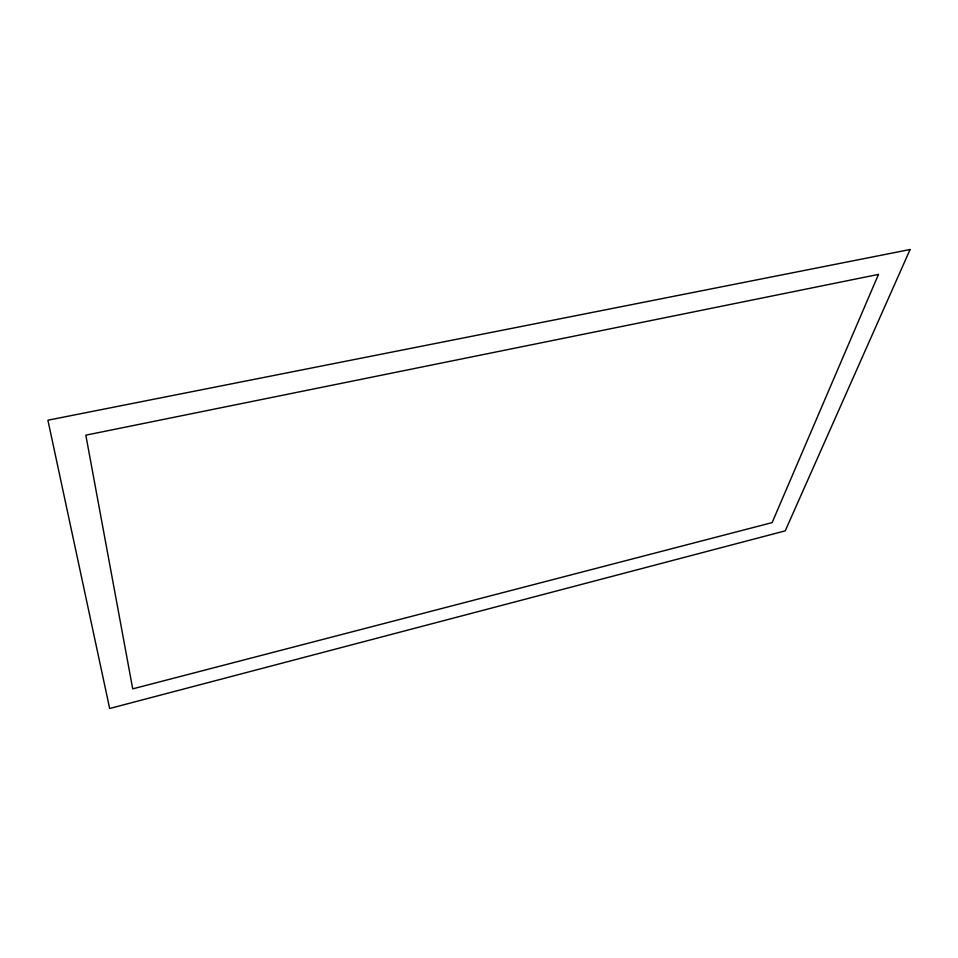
<?xml version="1.0" encoding="UTF-8"?>
<svg xmlns="http://www.w3.org/2000/svg" width="958" height="958" viewBox="0 0 958 958"><rect width="100%" height="100%" fill="white"/><g stroke="black" fill="none" stroke-linecap="round" stroke-linejoin="round"><path stroke-width="1.44" d="M878.486 274.407L772.124 522.613L132.719 688.862L85.825 435.171L878.486 274.407M910.1 249.511L785.225 530.852L109.667 708.489L47.9 420.203L910.1 249.511"/></g></svg>
